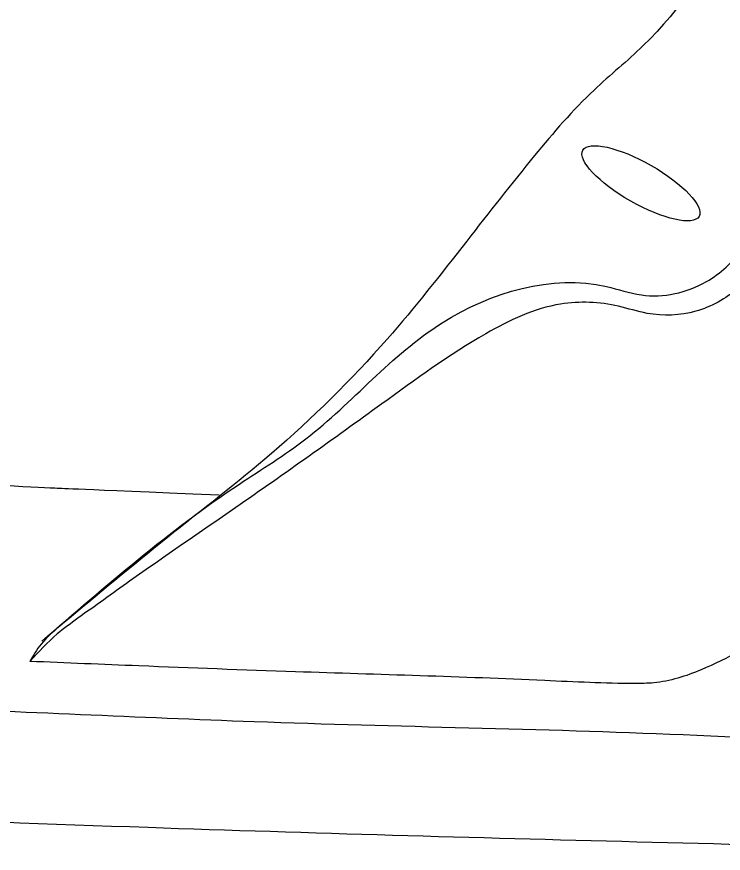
# Model space of a CAD drawing. Extents: x 408 to 498, y 628 to 778.
# Drawn here: x 428.32 to 437.06, y 646.19 to 656.54 of the extents above; entities that cross this region are included whole.
import ezdxf

# ---------------------------------------------------------------- set-up
doc = ezdxf.new("R2010")
doc.units = 0
doc.header["$MEASUREMENT"] = 0
doc.layers.add('1', color=4, linetype='Continuous')
doc.layers.add('LIGHT', color=1, linetype='Continuous')

# ---------------------------------------------------------------- blocks, each defined once
blk = doc.blocks.new('2018 PULSE')
at = {"layer": '1'}
for points in [[(2.585203667029532, 55.26631874076259), (2.524895157898527, 39.18451671544267), (2.97082237237646, 19.89640795126172), (3.166563010987602, 17.11899396099614), (3.33684354340437, 14.74862373487451), (4.076015100985387, 12.49386815848015), (5.012765018375148, 11.2199244824551), (8.534928519520463, 7.697773860392545), (11.40478557850088, 4.827927295282393), (14.82362955810208, 3.182164771286125), (18.65827875574792, 2.845416050635436), (22.95831884076745, 2.677338042586598), (28.26228006335725, 2.515562132757509), (33.78754674356003, 2.403786968799182), (34.69355709449508, 2.540629377580672), (35.63214481543878, 3.139638824403278), (37.01660641344256, 4.485977357000593), (38.17529868598467, 5.615659486935783), (38.90836868652787, 6.246441994007455), (39.74237500804838, 6.574189179951304), (40.50957487589392, 6.686607431384573), (41.60131061587595, 6.680405799503205), (43.17539316709735, 6.667180135837043), (48.96742992747329, 6.681590633202404)], [(35.12791482416822, 24.54315580369212), (34.48605862582258, 21.85685270559827), (33.05496509686259, 18.44495038080993), (31.60877369906768, 16.21169566002231), (30.63964602296471, 14.95278275856867), (28.95971946049224, 12.58510187097806), (27.77073116034649, 11.03980010289774), (27.162081622541, 10.49007213006507), (26.4267575625845, 9.679557499090947), (25.58747929055369, 8.620830255196779), (24.60380257993563, 7.40956869680042), (23.17127439779279, 5.992200540553199), (21.88270730324723, 4.95065473048021), (20.59017201057623, 3.885421745102803), (20.3238203796875, 3.633255209383151), (20.1833796383055, 3.420987673905756)], [(20.33401526476564, 3.67312844235164), (22.775593992224, 5.614874260562601), (23.59702831302093, 6.17379596224805), (25.28480248372875, 7.611201244360814), (27.3166828174983, 8.058334057398724), (27.74683391856047, 7.955228362858747), (28.55059228756113, 8.119733597565869), (29.00363824069188, 8.51887216182638), (29.42761614858296, 9.11158453662847), (29.85428504608717, 9.748810929927004), (30.28342902059285, 10.29133773120725), (30.68611349903676, 10.49591956085612)], [(30.65046457800452, 9.565991943855124), (30.43313065947575, 9.539190635233012), (30.15483620744556, 9.456868483862081), (29.92633663691424, 9.309372967912395), (29.68376872997783, 8.960279066447583), (29.38508103216213, 8.522353937704338), (28.94446835004339, 8.036277473591554), (28.41885388371429, 7.753589229034901), (27.82007985388009, 7.726733545847424), (27.4637915860136, 7.815285586580558), (26.74841697269687, 7.841756840374842), (25.8227488908592, 7.475099153451083), (24.53584865178436, 6.605768161537185), (22.73040352109604, 5.323641422584615), (21.41890515298678, 4.413193229577473), (20.77887790075465, 3.954015868463898), (20.5247787588911, 3.760478679966695), (20.1833796383055, 3.42098767390587)], [(69.27667845069209, 3.421309485390225), (61.79511845014508, 3.147776191980597), (61.79503779132574, 3.147773626869707), (61.44862033541085, 3.171418565993577), (61.00288957390717, 3.304562562776937), (60.51957021644932, 3.532765079987712), (60.2223100717348, 3.664659777932911), (59.81695059401488, 3.778400483353607), (59.63770864538628, 3.798306313926219), (57.89677179179478, 3.76265764243135), (56.30810000588519, 3.730814248328898), (55.67259890998059, 3.719773105963668), (54.93674035466108, 3.766167187811561), (54.44109625427154, 3.909471935271199), (53.86277464742216, 4.211767099736221), (53.07868612145262, 4.640349780510064), (51.96910623962685, 5.280374772332152), (51.13475663678923, 5.933978013565138), (50.35917216078201, 6.408148309634726), (49.52014097195013, 6.685766823164613), (48.32279148934185, 6.755006699160958), (47.11177425611436, 6.724117040269448), (45.49725308948268, 6.730301387388863), (41.31669711991117, 6.736564051658661), (40.49257007252663, 6.735483934205718), (39.86104453132964, 6.673277440778975), (39.55556486849378, 6.587147532669746), (38.83866134650793, 6.272761268891941), (38.40666048033688, 5.987524959734856), (37.59710483913352, 5.353743758673318), (36.59994417800522, 4.753422198687645), (35.58431850492843, 4.228700888138974), (35.15230370148959, 3.965398869088972), (34.94865474967264, 3.879960589068219), (34.37462531814572, 3.745882514774166), (33.78739473859218, 3.719585523795558), (32.51642195154022, 3.743126440047149), (31.2454986418353, 3.769068805465849), (29.97469998190832, 3.800574953701243), (29.59147524452601, 3.769146201029685), (28.96958867649971, 3.546806347985239), (28.48720875358731, 3.317157630201223), (27.90061852804752, 3.156086704250015), (27.6648845892496, 3.147767193757318), (26.55144760638973, 3.183986915116407), (23.47197667022385, 3.292468317198995), (21.53484649440952, 3.36520975922349), (20.18312670888952, 3.42099851989542)], [(2.886634158029892, 2.353697453056157), (3.810461553055006, 2.292711591122156), (4.73433337887559, 2.232398710488496), (7.148713001777651, 2.07586629534228), (21.64724309119708, 1.368485360285831), (33.73931339575608, 1.047095709218752)]]:
    blk.add_spline(points, degree=3, dxfattribs=at)
blk.add_open_spline([(15.01149619871217, 6.986162929938587), (15.01149619871217, 6.986162929938587), (16.10417434682927, 6.166502236546421), (18.78997062865983, 5.643150733053517), (20.65867720775486, 5.559421381970424), (20.65867720775486, 5.559421381970424), (22.52768052174872, 5.48259903678013)], degree=3, knots=[0, 0, 0, 0, 2.027018734784973, 4.054037369681303, 6.41305672664026, 7.795202346309903, 7.795202346309903, 7.795202346309903, 7.795202346309903], dxfattribs=at)
at = {"layer": 'LIGHT'}
blk.add_ellipse((27.74189473286083, 9.336216270995806), major_axis=(0.7193258335739778, -0.409299448870832), ratio=0.3069587975652278, dxfattribs=at)

msp = doc.modelspace()

# ---------------------------------------------------------------- block references
at = {"layer": '1'}
msp.add_blockref('2018 PULSE', (408.3006816232742, 645.1452181693146), dxfattribs=at)

doc.saveas('drawing.dxf')
